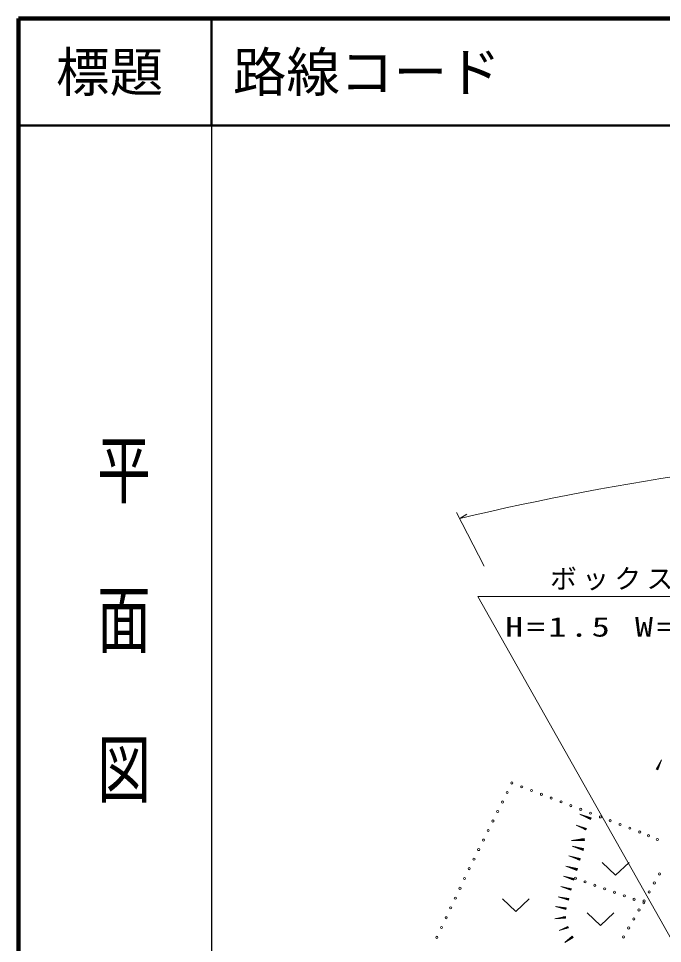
# Model space of a CAD drawing. Units: millimetres, scale not verified. Extents: x -25524 to 614476, y -203743 to 156257.
# Drawn here: x -25524 to 34579, y 69880 to 156257 of the extents above; entities that cross this region are included whole.
import ezdxf
from ezdxf.enums import TextEntityAlignment as Align

# ---------------------------------------------------------------- set-up
doc = ezdxf.new("R2010")
doc.units = ezdxf.units.MM
doc.header["$LTSCALE"] = 1000
for name, color, linetype, lineweight in [('M-TTL', 2, 'Continuous', 140), ('M-TTL-BAND', 7, 'Continuous', 25), ('M-TTL-LINE', 7, 'Continuous', 50), ('S-BGD', 1, 'Continuous', 13), ('S-BGD-HTXT', 6, 'Continuous', 13)]:
    doc.layers.add(name, color=color, linetype=linetype, lineweight=lineweight)
doc.layers.add('M-TTL-TXT', color=7, linetype='Continuous')
doc.styles.add('@ＭＳ ゴシック', font='')
doc.styles.add('ＭＳ ゴシック', font='')
doc.styles.get('@ＭＳ ゴシック').set_extended_font_data('@MS Gothic')
doc.styles.get('ＭＳ ゴシック').set_extended_font_data('MS Gothic')

# ---------------------------------------------------------------- blocks, each defined once
blk = doc.blocks.new('BUHIN30')
at = {"layer": 'S-BGD'}
blk.add_circle((0, 0), 99.5, dxfattribs=at)
blk = doc.blocks.new('BUHIN31')
at = {"layer": 'S-BGD'}
blk.add_circle((0, 0), 99.5, dxfattribs=at)
blk = doc.blocks.new('BUHIN33')
at = {"layer": 'S-BGD'}
blk.add_circle((0, 0), 99.5, dxfattribs=at)
blk = doc.blocks.new('BUHIN35')
at = {"layer": 'S-BGD'}
blk.add_circle((0, 0), 99.5, dxfattribs=at)
blk = doc.blocks.new('BUHIN37')
at = {"layer": 'S-BGD'}
blk.add_circle((0, 0), 99.5, dxfattribs=at)
blk = doc.blocks.new('BUHIN38')
at = {"layer": 'S-BGD'}
blk.add_circle((0, 0), 99.5, dxfattribs=at)
blk = doc.blocks.new('BUHIN286')
at = {"layer": 'S-BGD'}
for p, q in [((507, -156), (-423, 130)), ((-190, 35), (501, -177)), ((-178, 78), (514, -135)), ((520, -114), (76, 23)), ((496, -193), (52, -56)), ((284, -153), (489, -216)), ((322, -30), (527, -93))]:
    blk.add_line(p, q, dxfattribs=at)
blk.add_lwpolyline([(551, -80), (-526, 161), (501, -243)], close=True, dxfattribs=at)
blk = doc.blocks.new('BUHIN287')
at = {"layer": 'S-BGD'}
for p, q in [((461, -142), (-385, 118)), ((-173, 32), (455, -161)), ((-161, 70), (467, -123)), ((473, -103), (69, 21)), ((451, -175), (47, -51)), ((258, -139), (444, -197)), ((292, -27), (479, -84))]:
    blk.add_line(p, q, dxfattribs=at)
blk.add_lwpolyline([(501, -73), (-478, 147), (455, -221)], close=True, dxfattribs=at)
blk = doc.blocks.new('BUHIN288')
at = {"layer": 'S-BGD'}
for p, q in [((470, -107), (-392, 90)), ((-175, 19), (466, -127)), ((-166, 58), (475, -88)), ((479, -68), (67, 26)), ((463, -141), (51, -47)), ((267, -120), (458, -163)), ((294, -5), (484, -49))]:
    blk.add_line(p, q, dxfattribs=at)
blk.add_lwpolyline([(505, -36), (-487, 111), (470, -187)], close=True, dxfattribs=at)
blk = doc.blocks.new('BUHIN800')
at = {"layer": 'S-BGD'}
blk.add_lwpolyline([(-1250, 594), (0, -588), (1250, 594)], dxfattribs=at)

msp = doc.modelspace()

# ---------------------------------------------------------------- linework, layer by layer
at = {"layer": 'M-TTL'}
for p, q in [((-25524, 156257), (-25524, -203743)), ((614476, 156257), (-25524, 156257))]:
    msp.add_line(p, q, dxfattribs=at)
at = {"layer": 'M-TTL-BAND'}
msp.add_line((-7524, 146257), (-7524, -203743), dxfattribs=at)
at = {"layer": 'M-TTL-LINE'}
for p, q in [((-7524, 156257), (-7524, 146257)), ((-25524, 146257), (614476, 146257))]:
    msp.add_line(p, q, dxfattribs=at)
at = {"layer": 'S-BGD'}
for p, q in [((34045, 86163), (34220, 86547)), ((34331, 86755), (34058, 86157)), ((34076, 86149), (34443, 86954)), ((34367, 86738), (34095, 86140)), ((34113, 86132), (34288, 86516)), ((34105, 86350), (34024, 86172)), ((34212, 86301), (34131, 86124)), ((27863, 81536), (26963, 81906)), ((27186, 81791), (27854, 81515)), ((27202, 81831), (27871, 81556)), ((27848, 81500), (27418, 81677)), ((27879, 81576), (27450, 81753)), ((27640, 81559), (27839, 81477)), ((27689, 81678), (27888, 81597)), ((27431, 80558), (26613, 80895)), ((26816, 80790), (27424, 80540)), ((26831, 80827), (27439, 80577)), ((27418, 80526), (27027, 80687)), ((27446, 80595), (27056, 80756)), ((27229, 80579), (27409, 80505)), ((27274, 80688), (27454, 80614)), ((27263, 79586), (26204, 79498)), ((26474, 79544), (27261, 79610)), ((26478, 79496), (27265, 79562)), ((27259, 79634), (26754, 79592)), ((27266, 79544), (26761, 79502)), ((27024, 79638), (27257, 79658)), ((27035, 79498), (27268, 79517)), ((25514, 72322), (24637, 72200)), ((24860, 72251), (25511, 72342)), ((24865, 72212), (25516, 72302)), ((25508, 72362), (25090, 72304)), ((25518, 72287), (25100, 72229)), ((25312, 72355), (25505, 72381)), ((25328, 72238), (25521, 72265)), ((25769, 71397), (25019, 71130)), ((25205, 71216), (25763, 71414)), ((25218, 71182), (25775, 71381)), ((25757, 71431), (25399, 71304)), ((25780, 71368), (25421, 71240)), ((25586, 71390), (25751, 71448)), ((25621, 71290), (25786, 71349)), ((26185, 70483), (25525, 70036)), ((25685, 70166), (26175, 70498)), ((25705, 70136), (26195, 70468)), ((26165, 70513), (25850, 70299)), ((26203, 70457), (25888, 70244)), ((26010, 70429), (26155, 70527)), ((26069, 70342), (26214, 70440))]:
    msp.add_line(p, q, dxfattribs=at)
for points in [[(34140, 86100), (34484, 87042), (33999, 86165)], [(27913, 81607), (26863, 81947), (27848, 81449)], [(27477, 80623), (26523, 80932), (27418, 80480)], [(27276, 79680), (26088, 79488), (27291, 79495)], [(25520, 72401), (24540, 72187), (25542, 72248)], [(25760, 71468), (24936, 71101), (25807, 71337)], [(26159, 70549), (25453, 69987), (26237, 70434)]]:
    msp.add_lwpolyline(points, close=True, dxfattribs=at)
for centre in [(20525, 84868), (32456, 80291), (16540, 76871)]:
    msp.add_circle(centre, 99.5, dxfattribs=at)
at = {"layer": 'S-BGD-HTXT'}
for p, q in [((17935, 105112), (15358, 110128)), ((15650, 109560), (16322, 109957)), ((40775, 60711), (17355, 102279)), ((17355, 102279), (54230, 102279))]:
    msp.add_line(p, q, dxfattribs=at)
msp.add_arc((74134, -135885), 252317, 82.01206, 103.40228, dxfattribs=at)

# ---------------------------------------------------------------- block references
for name, p in [('BUHIN35', (20082, 83979)), ('BUHIN33', (21443, 84516)), ('BUHIN33', (22361, 84164)), ('BUHIN33', (23278, 83811)), ('BUHIN35', (19640, 83091)), ('BUHIN33', (24196, 83459)), ('BUHIN33', (25114, 83107)), ('BUHIN35', (19197, 82202)), ('BUHIN33', (26032, 82755)), ('BUHIN33', (26950, 82403)), ('BUHIN33', (27867, 82051)), ('BUHIN35', (18754, 81314)), ('BUHIN33', (28785, 81699)), ('BUHIN33', (29703, 81347)), ('BUHIN35', (18311, 80425)), ('BUHIN33', (30621, 80995)), ('BUHIN33', (31538, 80643)), ('BUHIN35', (17868, 79537)), ('BUHIN31', (33275, 79943)), ('BUHIN31', (34094, 79595)), ('BUHIN35', (17425, 78648)), ('BUHIN286', (26664, 78818)), ('BUHIN35', (16983, 77759)), ('BUHIN286', (26354, 77892)), ('BUHIN286', (26090, 76951)), ('BUHIN800', (30209, 76834)), ('BUHIN37', (16108, 75954)), ('BUHIN287', (25832, 76009)), ('BUHIN38', (26439, 75971)), ('BUHIN30', (34296, 76375)), ('BUHIN287', (25574, 75067)), ('BUHIN38', (27354, 75644)), ('BUHIN38', (28268, 75317)), ('BUHIN30', (33817, 75534)), ('BUHIN37', (15677, 75037)), ('BUHIN38', (29183, 74990)), ('BUHIN38', (30098, 74663)), ('BUHIN38', (31012, 74336)), ('BUHIN30', (33339, 74693)), ('BUHIN37', (15245, 74120)), ('BUHIN800', (20889, 73450)), ('BUHIN288', (25332, 74117)), ('BUHIN38', (31927, 74009)), ('BUHIN38', (32842, 73683)), ('BUHIN30', (32860, 73852)), ('BUHIN37', (14814, 73203)), ('BUHIN288', (25096, 73234)), ('BUHIN800', (28787, 72153)), ('BUHIN30', (32382, 73011)), ('BUHIN37', (14383, 72285)), ('BUHIN30', (31903, 72170)), ('BUHIN37', (13951, 71368)), ('BUHIN30', (31425, 71329)), ('BUHIN37', (13520, 70451)), ('BUHIN30', (30946, 70488))]:
    msp.add_blockref(name, p)

# ---------------------------------------------------------------- texts
at = {"layer": 'M-TTL-BAND', "style": '@ＭＳ ゴシック', "width": 1.4}
msp.add_text('平  面  図', height=3666, rotation=270, dxfattribs=at).set_placement((-15747, 82732), align=Align.MIDDLE_RIGHT)
at = {"layer": 'M-TTL-TXT', "style": 'ＭＳ ゴシック'}
msp.add_text('標題', height=3666, dxfattribs=at).set_placement((-17024, 151257), align=Align.MIDDLE_CENTER)
msp.add_text('路線コード', height=3666, dxfattribs=at).set_placement((-5524, 151257), align=Align.MIDDLE_LEFT)
at = {"layer": 'S-BGD-HTXT', "char_height": 1833, "attachment_point": 7, "style": 'ＭＳ ゴシック'}
for s, insert in [('\\T1.2;ボックスカルバ－ト', (24086, 102843)), ('\\T1.2;\\W1.35;H=1.5\\~W=1.0\\~L=15.8', (19894, 98505))]:
    msp.add_mtext(s, dxfattribs=dict(at, insert=insert))

doc.saveas('drawing.dxf')
